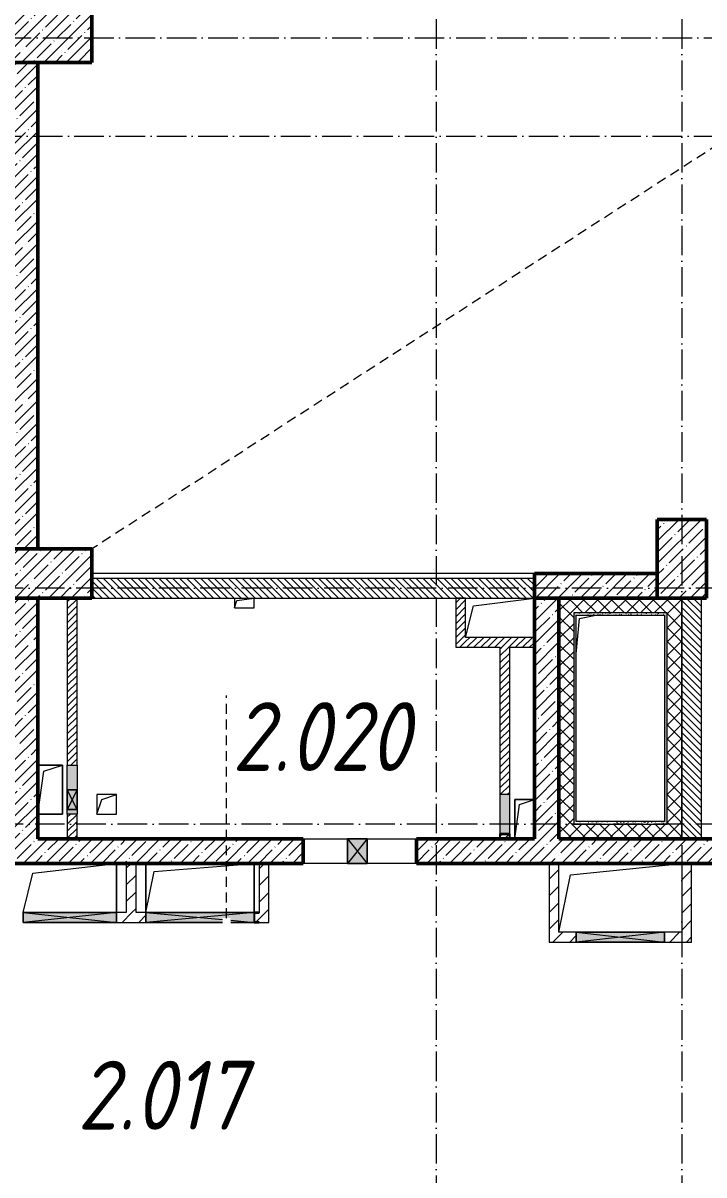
# Model space of a CAD drawing. Header units: millimetres. Extents: x -12989 to 629078, y -109036 to 555275.
# Drawn here: x 93560 to 100485, y 127725 to 139445 of the extents above; entities that cross this region are included whole.
import ezdxf

# ---------------------------------------------------------------- set-up
doc = ezdxf.new("R2010")
doc.units = ezdxf.units.MM
doc.linetypes.add('200_ШТРИХ_ш1п0_6_', pattern=[160, 100, -60])
doc.linetypes.add('50_200_ШТРИХ_1Т_ш5_п1_п1_', pattern=[700, 500, -100, 0, -100])
for name, color, linetype, lineweight in [('A-DETL-____-OTLN-3', 7, '200_ШТРИХ_ш1п0_6_', 9), ('A-DETL-GENF-OTLN', 7, 'Continuous', 9), ('A-FLOR-____-OTLN', 7, 'Continuous', 9), ('A-GENM-____-MCUT', 7, 'Continuous', 25), ('A-GENM-____-OTLN', 7, 'Continuous', 9), ('A-GENM-____-OTLN-1', 7, 'Continuous', 25), ('A-GLAZ-____-OTLN', 7, 'Continuous', 9), ('A-WALL-____-MCUT', 7, 'Continuous', 13), ('A-WALL-____-MCUT-1', 7, 'Continuous', 9), ('A-WALL-____-MCUT-2', 7, 'Continuous', 50), ('A-WALL-____-OTLN', 7, 'Continuous', 9), ('A-WALL-____-PATT-1', 7, 'Continuous', 9), ('A-WALL-FNSH-MCUT-1', 7, 'Continuous', 9), ('S-COLS-____-MCUT', 7, 'Continuous', 50), ('S-COLS-____-OTLN', 7, 'Continuous', 9), ('S-GRID-____-OTLN-1', 7, '50_200_ШТРИХ_1Т_ш5_п1_п1_', 9), ('Марки помещений', 7, 'Continuous', 9)]:
    doc.layers.add(name, color=color, linetype=linetype, lineweight=lineweight)
for name, color, linetype, lineweight, true_color in [('A-DETL-GENF-OTLN-3', 9, 'Continuous', 9, 0x808080), ('A-DETL-GENF-OTLN-4', 9, '200_ШТРИХ_ш1п0_6_', 9, 0x808080), ('A-GLAZ-____-OTLN-1', 7, 'Continuous', 9, 0xc0c0c0), ('A-WALL-____-PATT-2', 7, 'Continuous', 9, 0x787878)]:
    doc.layers.add(name, color=color, linetype=linetype, lineweight=lineweight, true_color=true_color)
doc.styles.add('ISOCPEUR_I_2', font='isocpeui.ttf', dxfattribs={"width": 0.85, "height": 2.3})
pattern_1 = [(45, (43259.71, 63713.66), (-35.35534, 35.35534), [])]
pattern_2 = [(45, (43259.71, 63713.66), (-114.04925, 114.04925), []), (45, (43373.76, 63713.66), (-114.04925, 114.04925), [201.612, -40.322, 3.353, -36.97])]
pattern_3 = [(135, (43259.71, 63713.66), (-35.35534, -35.35534), [])]
pattern_4 = [(0, (43259.711, 63713.659), (81.28, 20.32), [3.353, -57.607, 3.353, -57.607, -325.12]), (0, (43259.711, 63713.659), (81.28, 20.32), [-121.92, 3.353, -118.567, 3.353, -57.607, -142.24]), (0, (43259.711, 63713.659), (81.28, 20.32), [-304.8, 3.353, -37.287, 3.353, -98.247]), (120, (43290.191, 63723.819), (-58.237636, 60.230545), [3.353, -57.607, 3.353, -57.607, -325.12]), (120, (43290.191, 63723.819), (-58.237636, 60.230545), [-121.92, 3.353, -118.567, 3.353, -57.607, -142.24]), (120, (43290.191, 63723.819), (-58.237636, 60.230545), [-304.8, 3.353, -37.287, 3.353, -98.247]), (240, (43300.351, 63764.459), (-23.042364, -80.550545), [3.353, -57.607, 3.353, -57.607, -325.12]), (240, (43300.351, 63764.459), (-23.042364, -80.550545), [-121.92, 3.353, -118.567, 3.353, -57.607, -142.24]), (240, (43300.351, 63764.459), (-23.042364, -80.550545), [-304.8, 3.353, -37.287, 3.353, -98.247])]
pattern_5 = [(45, (43259.71, 63713.66), (-70.71068, 70.71068), []), (135, (43259.71, 63713.66), (-70.71068, -70.71068), [])]
pattern_6 = [(45, (43259.71, 63713.66), (-84.85281, 84.85281), [])]

# ---------------------------------------------------------------- blocks, each defined once
blk = doc.blocks.new('BSC_Колонна _Прямоугольная - 500х800-V75-АР1_План отверстий 2 этажа в осях 1-64_Ю-ЯЯ')
at = {"layer": 'S-COLS-____-OTLN'}
h = blk.add_hatch(dxfattribs=at)
h.set_pattern_fill('FP_87', color=256, style=0, pattern_type=2)
h.set_pattern_definition([(315, (-75581.04, 50600), (114.04925, 114.04925), []), (315, (-75581.04, 50485.95), (114.04925, 114.04925), [201.613, -40.323, 3.353, -36.97])])
h.paths.add_polyline_path([(-250, -400), (250, -400), (250, 400), (-250, 400)], flags=0)
at = {"layer": 'S-COLS-____-MCUT'}
for p, q in [((250, 400), (-250, 400)), ((-250, 400), (-250, -400)), ((250, -400), (250, 400)), ((-250, -400), (250, -400))]:
    blk.add_line(p, q, dxfattribs=at)
blk = doc.blocks.new('BSC_Колонна _Прямоугольная - 500х800-V76-АР1_План отверстий 2 этажа в осях 1-64_Ю-ЯЯ')
at = {"layer": 'S-COLS-____-OTLN'}
h = blk.add_hatch(dxfattribs=at)
h.set_pattern_fill('FP_88', color=256, style=0, pattern_type=2)
h.set_pattern_definition([(315, (-70131.04, 50600), (114.04925, 114.04925), []), (315, (-70131.04, 50485.95), (114.04925, 114.04925), [201.613, -40.323, 3.353, -36.97])])
h.paths.add_polyline_path([(-250, -400), (250, -400), (250, 400), (-250, 400)], flags=0)
at = {"layer": 'S-COLS-____-MCUT'}
for p, q in [((250, 400), (-250, 400)), ((-250, 400), (-250, -400)), ((250, -400), (250, 400)), ((-250, -400), (250, -400))]:
    blk.add_line(p, q, dxfattribs=at)
blk = doc.blocks.new('BSC_Колонна _Прямоугольная - 500х800-V86-АР1_План отверстий 2 этажа в осях 1-64_Ю-ЯЯ')
at = {"layer": 'S-COLS-____-OTLN'}
h = blk.add_hatch(dxfattribs=at)
h.set_pattern_fill('FP_99', color=256, style=0, pattern_type=2)
h.set_pattern_definition([(225, (57000, 70281.04), (114.04925, -114.04925), []), (225, (56885.95, 70281.04), (114.04925, -114.04925), [201.613, -40.323, 3.353, -36.97])])
h.paths.add_polyline_path([(-250, 400), (-250, -400), (250, -400), (250, 400)], flags=0)
at = {"layer": 'S-COLS-____-MCUT'}
for p, q in [((250, 400), (-250, 400)), ((-250, 400), (-250, -400)), ((250, -400), (250, 400)), ((-250, -400), (250, -400))]:
    blk.add_line(p, q, dxfattribs=at)
blk = doc.blocks.new('AR_Отверстие Ниша - Лючок-32402213-АР1_План отверстий 2 этажа в осях 1-64_Ю-ЯЯ')
at = {"layer": 'A-GLAZ-____-OTLN'}
h = blk.add_hatch(color=256, dxfattribs=at)
h.paths.add_polyline_path([(250, 50), (200, 50), (200, -50), (250, -50)], flags=0)
h.paths.add_polyline_path([(0, 50), (-250, 50), (-250, -50), (0, -50)], flags=0)
for p, q in [((-250, 50), (0, 50)), ((-250, -50), (-250, 50)), ((200, 50), (250, 50)), ((250, 50), (250, -50)), ((0, -50), (-250, -50)), ((250, -50), (200, -50))]:
    blk.add_line(p, q, dxfattribs=at)
blk = doc.blocks.new('AR_Отверстие Ниша - Лючок-32404098-АР1_План отверстий 2 этажа в осях 1-64_Ю-ЯЯ')
at = {"layer": 'A-GLAZ-____-OTLN'}
blk.add_hatch(color=256, dxfattribs=at).paths.add_polyline_path([(200, -50), (200, 50), (-200, 50), (-200, -50)], flags=0)
for p, q in [((200, 50), (-200, 50)), ((-200, 50), (-200, -50)), ((-200, -50), (200, -50))]:
    blk.add_line(p, q, dxfattribs=at)
blk = doc.blocks.new('154_Фахверк_СКБ_Швеллер - Тип_100_3960_зеркало-29769493-АР1_План отверстий 2 этажа в осях 1-64_Ю-ЯЯ')
at = {"layer": 'A-GENM-____-MCUT'}
for p, q in [((175, 50), (125, 50)), ((125, 50), (125, -50)), ((128, 47), (175, 47)), ((128, -47), (128, 47)), ((175, 47), (175, 50)), ((125, -50), (175, -50)), ((175, -47), (128, -47)), ((175, -50), (175, -47))]:
    blk.add_line(p, q, dxfattribs=at)
blk = doc.blocks.new('AR_Отверстие прямоугольное _в стене_ - AR_Отверстие прямоугольное _в стене__ВК-32402182-АР1_План отверстий 2 этажа в осях 1-64_Ю-ЯЯ')
at = {"layer": 'A-GLAZ-____-OTLN'}
blk.add_hatch(color=256, dxfattribs=at).paths.add_polyline_path([(100, 50), (-100, 50), (-100, -50), (100, -50)], flags=0)
at = {"layer": 'A-DETL-GENF-OTLN'}
for p, q in [((-100, -50), (-100, 50)), ((-100, 50), (100, 50)), ((100, 50), (-100, -50)), ((-100, 50), (100, -50)), ((100, 50), (-100, 50)), ((-100, 50), (-100, -50)), ((100, 50), (100, -50)), ((100, -50), (100, 50)), ((100, -50), (-100, -50)), ((-100, -50), (100, -50))]:
    blk.add_line(p, q, dxfattribs=at)
blk = doc.blocks.new('AR_Отверстие прямоугольное _в плите_ - AR_Отверстие прямоугольное _в плите_-V157-АР1_План отверстий 2 этажа в осях 1-64_Ю-ЯЯ')
at = {"layer": 'A-GENM-____-OTLN'}
for p, q in [((125, 250), (-125, 250)), ((-63, 188), (125, 250)), ((125, -250), (125, 250)), ((-125, -250), (-63, 188)), ((-125, -250), (125, -250))]:
    blk.add_line(p, q, dxfattribs=at)
blk = doc.blocks.new('AR_Отверстие прямоугольное _в плите_ - AR_Отверстие прямоугольное _в плите_-30459207-АР1_План отверстий 2 этажа в осях 1-64_Ю-ЯЯ')
at = {"layer": 'A-GENM-____-OTLN'}
for p, q in [((100, 100), (-100, 100)), ((-100, 100), (-100, -100)), ((-100, -100), (-50, 50)), ((-50, 50), (100, 100)), ((100, -100), (100, 100)), ((-100, -100), (100, -100))]:
    blk.add_line(p, q, dxfattribs=at)
blk = doc.blocks.new('AR_Отверстие прямоугольное _в плите_ - AR_Отверстие прямоугольное _в плите_-V161-АР1_План отверстий 2 этажа в осях 1-64_Ю-ЯЯ')
at = {"layer": 'A-GENM-____-OTLN'}
for p, q in [((100, 200), (-100, 200)), ((-100, 200), (-100, -200)), ((-100, -200), (-50, 150)), ((-50, 150), (100, 200))]:
    blk.add_line(p, q, dxfattribs=at)
blk = doc.blocks.new('AR_Отверстие прямоугольное _в плите_ - AR_Отверстие прямоугольное _в плите_-V176-АР1_План отверстий 2 этажа в осях 1-64_Ю-ЯЯ')
at = {"layer": 'A-GENM-____-OTLN'}
for p, q in [((-100, 50), (-100, -50)), ((-100, -50), (-75, 25)), ((-75, 25), (100, 50)), ((100, -50), (100, 50)), ((-100, -50), (100, -50))]:
    blk.add_line(p, q, dxfattribs=at)
blk = doc.blocks.new('AR_Отверстие прямоугольное _в плите_ - AR_Отверстие прямоугольное _в плите_-30552508-АР1_План отверстий 2 этажа в осях 1-64_Ю-ЯЯ')
at = {"layer": 'A-GENM-____-OTLN'}
for p, q in [((-550, 250), (-550, -250)), ((-467, 167), (550, 250)), ((550, -250), (550, 250)), ((-550, -250), (-467, 167))]:
    blk.add_line(p, q, dxfattribs=at)
blk = doc.blocks.new('AR_Отверстие прямоугольное _в плите_ - AR_Отверстие прямоугольное _в плите_-30552516-АР1_План отверстий 2 этажа в осях 1-64_Ю-ЯЯ')
at = {"layer": 'A-GENM-____-OTLN'}
for p, q in [((-450, 658), (-417, 1017)), ((-417, 1017), (-250, 1050))]:
    blk.add_line(p, q, dxfattribs=at)
blk = doc.blocks.new('AR_Отверстие прямоугольное _в плите_ - AR_Отверстие прямоугольное _в плите_-30552779-АР1_План отверстий 2 этажа в осях 1-64_Ю-ЯЯ')
at = {"layer": 'A-GENM-____-OTLN'}
for p, q in [((-508, 233), (625, 350)), ((-625, -350), (-508, 233))]:
    blk.add_line(p, q, dxfattribs=at)
blk = doc.blocks.new('AR_Отверстие прямоугольное _в плите_ - AR_Отверстие прямоугольное _в плите_-30552525-АР1_План отверстий 2 этажа в осях 1-64_Ю-ЯЯ')
at = {"layer": 'A-GENM-____-OTLN'}
for p, q in [((-350, -200), (-270, 120)), ((-270, 120), (350, 200))]:
    blk.add_line(p, q, dxfattribs=at)
blk = doc.blocks.new('AR_Отверстие прямоугольное _в стене__БезПР - AR_Отверстие прямоугольное _в стене__БезПР-30578456-АР1_План отверстий 2 этажа в осях 1-64_Ю-ЯЯ')
at = {"layer": 'A-GLAZ-____-OTLN-1'}
blk.add_hatch(color=256, dxfattribs=at).paths.add_polyline_path([(100, -125), (100, 125), (-100, 125), (-100, -125)], flags=0)
at = {"layer": 'A-DETL-GENF-OTLN'}
for p, q in [((-100, -125), (-100, 125)), ((-100, 125), (100, 125)), ((100, 125), (-100, -125)), ((-100, 125), (100, -125)), ((100, 125), (-100, 125)), ((-100, 125), (-100, -125)), ((100, 125), (100, -125)), ((100, -125), (100, 125)), ((100, -125), (-100, -125)), ((-100, -125), (100, -125))]:
    blk.add_line(p, q, dxfattribs=at)
at = {"layer": 'A-GLAZ-____-OTLN'}
blk.add_line((100, 125), (-100, 125), dxfattribs=at)
blk = doc.blocks.new('AR_Отверстие прямоугольное _в плите_ - AR_Отверстие прямоугольное _в плите_-30552717-АР1_План отверстий 2 этажа в осях 1-64_Ю-ЯЯ')
at = {"layer": 'A-GENM-____-OTLN'}
for p, q in [((-375, 150), (475, 250)), ((475, -250), (475, 250)), ((-475, -250), (-375, 150))]:
    blk.add_line(p, q, dxfattribs=at)
blk = doc.blocks.new('AR_Отверстие прямоугольное _в стене__БезПР - AR_Отверстие прямоугольное _в стене__БезПР-36428360-АР1_План отверстий 2 этажа в осях 1-64_Ю-ЯЯ')
at = {"layer": 'A-GLAZ-____-OTLN'}
blk.add_hatch(color=256, dxfattribs=at).paths.add_polyline_path([(450, -50), (450, 50), (-450, 50), (-450, -50), (170, -50)], flags=0)
at = {"layer": 'A-DETL-GENF-OTLN'}
for p, q in [((-450, -50), (-450, 50)), ((-450, 50), (450, 50)), ((450, 50), (-450, -50)), ((-450, 50), (450, -50)), ((450, 50), (-450, 50)), ((-450, 50), (-450, -50)), ((450, 50), (450, -50)), ((450, -50), (450, 50)), ((450, -50), (-450, -50)), ((-450, -50), (450, -50))]:
    blk.add_line(p, q, dxfattribs=at)
at = {"layer": 'A-GLAZ-____-OTLN'}
blk.add_line((450, 50), (-450, 50), dxfattribs=at)
blk = doc.blocks.new('AR_Отверстие прямоугольное _в стене__БезПР - AR_Отверстие прямоугольное _в стене__БезПР-36428547-АР1_План отверстий 2 этажа в осях 1-64_Ю-ЯЯ')
at = {"layer": 'A-GLAZ-____-OTLN'}
blk.add_hatch(color=256, dxfattribs=at).paths.add_polyline_path([(475, -50), (475, 50), (-475, 50), (-475, -50)], flags=0)
at = {"layer": 'A-DETL-GENF-OTLN'}
for p, q in [((-475, -50), (-475, 50)), ((-475, 50), (475, 50)), ((475, 50), (-475, -50)), ((-475, 50), (475, -50)), ((475, 50), (-475, 50)), ((-475, 50), (-475, -50)), ((475, 50), (475, -50)), ((475, -50), (475, 50)), ((475, -50), (-475, -50)), ((-475, -50), (475, -50))]:
    blk.add_line(p, q, dxfattribs=at)
at = {"layer": 'A-GLAZ-____-OTLN'}
blk.add_line((475, 50), (-475, 50), dxfattribs=at)
blk = doc.blocks.new('154_Фахверк_СКБ_Швеллер - Тип_100_3960_зеркало-V205-АР1_План отверстий 2 этажа в осях 1-64_Ю-ЯЯ')
at = {"layer": 'A-GENM-____-MCUT'}
for p, q in [((175, 50), (125, 50)), ((128, 47), (175, 47)), ((128, -47), (128, 47)), ((175, 47), (175, 50)), ((125, -50), (175, -50)), ((175, -47), (128, -47)), ((175, -50), (175, -47))]:
    blk.add_line(p, q, dxfattribs=at)
blk = doc.blocks.new('AR_Отверстие прямоугольное _в стене_ - AR_Отверстие прямоугольное _в стене__ОВ-36926784-АР1_План отверстий 2 этажа в осях 1-64_Ю-ЯЯ')
at = {"layer": 'A-GLAZ-____-OTLN'}
blk.add_hatch(color=256, dxfattribs=at).paths.add_polyline_path([(227, -50), (227, -7), (313, -7), (313, -50), (550, -50), (550, 50), (-550, 50), (-550, -50)], flags=0)
at = {"layer": 'A-DETL-GENF-OTLN'}
for p, q in [((-550, -50), (-550, 50)), ((-550, 50), (550, 50)), ((550, 50), (-550, -50)), ((-550, 50), (227, -21)), ((550, 50), (-550, 50)), ((-550, 50), (-550, -50)), ((550, 50), (550, -50)), ((550, -50), (550, 50)), ((227, -50), (-550, -50)), ((-550, -50), (227, -50)), ((313, -28), (550, -50)), ((550, -50), (313, -50)), ((313, -50), (550, -50))]:
    blk.add_line(p, q, dxfattribs=at)
blk = doc.blocks.new('DET_L_Имитация разреза_ISO2-5 - Вправо-29863948-АР1_План отверстий 2 этажа в осях 1-64_Ю-ЯЯ')
at = {"layer": 'A-DETL-GENF-OTLN-4'}
blk.add_line((143, 0), (2410, 0), dxfattribs=at)
blk = doc.blocks.new('2этаж')
at = {"layer": 'S-GRID-____-OTLN-1', "color": 251, "ltscale": 0.6, "true_color": 0x636466}
for p, q in [((38908.3, 549908.8), (38908.3, 511907.5)), ((41408.3, 549908.8), (41408.3, 511907.5)), ((33650.4, 534597), (88482.7, 534597)), ((18845.8, 533597), (88482.7, 533597)), ((88482.7, 528997), (33650.4, 528997)), ((88482.7, 526597), (-20260.4, 526597))]:
    blk.add_line(p, q, dxfattribs=at)

msp = doc.modelspace()

# ---------------------------------------------------------------- hatches: boundary and pattern name
at = {"layer": 'A-WALL-____-PATT-1'}
h = msp.add_hatch(dxfattribs=at)
h.set_pattern_fill('FP_13', color=256, style=0, pattern_type=2)
h.set_pattern_definition(pattern_2)
h.paths.add_polyline_path([(93709.7115, 134094.7006), (93709.7115, 139044.7006), (93459.7115, 139044.7006), (93459.7115, 134094.7006)], flags=0)
h = msp.add_hatch(dxfattribs=at)
h.set_pattern_fill('FP_13', color=256, style=0, pattern_type=2)
h.set_pattern_definition(pattern_2)
h.paths.add_polyline_path([(98759.7115, 133594.7006), (100009.7115, 133594.7006), (100009.7115, 133844.7006), (98759.7115, 133844.7006)], flags=0)
h = msp.add_hatch(dxfattribs=at)
h.set_pattern_fill('FP_6', color=256, style=0, pattern_type=2)
h.set_pattern_definition(pattern_3)
h.paths.add_polyline_path([(98759.7115, 133594.7006), (98759.7115, 133794.7006), (94259.7115, 133794.7006), (94259.7115, 133594.7006), (98037.0511, 133594.7006)], flags=0)
h = msp.add_hatch(dxfattribs=at)
h.set_pattern_fill('FP_13', color=256, style=0, pattern_type=2)
h.set_pattern_definition(pattern_2)
h.paths.add_polyline_path([(93709.7115, 130894.7006), (93709.7115, 133594.7006), (93459.7115, 133594.7006), (93459.7115, 130894.7006), (93618.2994, 130894.7006)], flags=0)
h = msp.add_hatch(dxfattribs=at)
h.set_pattern_fill('FP_5', color=256, style=0, pattern_type=2)
h.set_pattern_definition(pattern_1)
h.paths.add_polyline_path([(94109.7115, 131144.7006), (94109.7115, 131394.7006), (94009.7115, 131394.7006), (94009.7115, 131144.7006)], flags=0)
h.paths.add_polyline_path([(94009.7115, 131894.7006), (94109.7115, 131894.7006), (94109.7115, 133594.7006), (94009.7115, 133594.7006), (94009.7115, 132239.1369)], flags=0)
h = msp.add_hatch(dxfattribs=at)
h.set_pattern_fill('FP_5', color=256, style=0, pattern_type=2)
h.set_pattern_definition(pattern_1)
h.paths.add_polyline_path([(97959.7115, 133094.7006), (98059.7115, 133094.7006), (98059.7115, 133594.7006), (97959.7115, 133594.7006)], flags=0)
h = msp.add_hatch(dxfattribs=at)
h.set_pattern_fill('FP_13', color=256, style=0, pattern_type=2)
h.set_pattern_definition(pattern_2)
h.paths.add_polyline_path([(99009.7115, 131144.7006), (99009.7115, 133594.7006), (98759.7115, 133594.7006), (98759.7115, 131144.7006)], flags=0)
h = msp.add_hatch(dxfattribs=at)
h.set_pattern_fill('FP_1', color=256, style=0, pattern_type=2)
h.set_pattern_definition(pattern_5)
h.paths.add_polyline_path([(99009.7115, 131294.7006), (99159.7115, 131294.7006), (99159.7115, 133594.7006), (99009.7115, 133594.7006), (99009.7115, 131319.7006)], flags=0)
h = msp.add_hatch(dxfattribs=at)
h.set_pattern_fill('FP_1', color=256, style=0, pattern_type=2)
h.set_pattern_definition(pattern_5)
h.paths.add_polyline_path([(99804.5517, 133444.7006), (100109.7115, 133444.7006), (100109.7115, 133594.7006), (99159.7115, 133594.7006), (99159.7115, 133444.7006), (99184.7115, 133444.7006)], flags=0)
h = msp.add_hatch(dxfattribs=at)
h.set_pattern_fill('FP_1', color=256, style=0, pattern_type=2)
h.set_pattern_definition(pattern_5)
h.paths.add_polyline_path([(100109.7115, 131144.7006), (100259.7115, 131144.7006), (100259.7115, 133594.7006), (100109.7115, 133594.7006), (100109.7115, 131294.7006)], flags=0)
h = msp.add_hatch(dxfattribs=at)
h.set_pattern_fill('FP_6', color=256, style=0, pattern_type=2)
h.set_pattern_definition(pattern_3)
h.paths.add_polyline_path([(100459.7115, 131144.7006), (100459.7115, 133594.7006), (100259.7115, 133594.7006), (100259.7115, 131144.7006)], flags=0)
h = msp.add_hatch(dxfattribs=at)
h.set_pattern_fill('FP_5', color=256, style=0, pattern_type=2)
h.set_pattern_definition(pattern_1)
h.paths.add_polyline_path([(98509.7115, 133094.7006), (98759.7115, 133094.7006), (98759.7115, 133194.7006), (98059.7115, 133194.7006), (98059.7115, 133094.7006), (98409.7115, 133094.7006)], flags=0)
h = msp.add_hatch(dxfattribs=at)
h.set_pattern_fill('FP_5', color=256, style=0, pattern_type=2)
h.set_pattern_definition(pattern_1)
h.paths.add_polyline_path([(98506.7115, 131144.7006), (98506.7115, 131191.7006), (98412.7115, 131191.7006), (98412.7115, 131144.7006), (98459.7115, 131144.7006)], flags=0)
h.paths.add_polyline_path([(98509.7115, 131594.7006), (98509.7115, 133094.7006), (98409.7115, 133094.7006), (98409.7115, 131594.7006)], flags=0)
h = msp.add_hatch(dxfattribs=at)
h.set_pattern_fill('FP_1', color=256, style=0, pattern_type=2)
h.set_pattern_definition(pattern_5)
h.paths.add_polyline_path([(100084.7115, 131144.7006), (100109.7115, 131144.7006), (100109.7115, 131294.7006), (99009.7115, 131294.7006), (99009.7115, 131144.7006), (99804.5517, 131144.7006)], flags=0)
h = msp.add_hatch(dxfattribs=at)
h.set_pattern_fill('FP_13', color=256, style=0, pattern_type=2)
h.set_pattern_definition(pattern_2)
h.paths.add_polyline_path([(100459.7115, 130894.7006), (100459.7115, 131144.7006), (97559.7115, 131144.7006), (97559.7115, 130894.7006), (99804.5517, 130894.7006)], flags=0)
h.paths.add_polyline_path([(96269.5504, 130894.7006), (96409.7115, 130894.7006), (96409.7115, 131144.7006), (93709.7115, 131144.7006), (93709.7115, 130894.7006), (96059.7115, 130894.7006)], flags=0)
h = msp.add_hatch(dxfattribs=at)
h.set_pattern_fill('FP_13', color=256, style=0, pattern_type=2)
h.set_pattern_definition(pattern_2)
h.paths.add_polyline_path([(106509.7115, 130894.7006), (106509.7115, 131144.7006), (105209.7115, 131144.7006), (105209.7115, 130894.7006), (106259.7115, 130894.7006)], flags=0)
h.paths.add_polyline_path([(104209.7115, 130894.7006), (104209.7115, 131144.7006), (103209.7115, 131144.7006), (103209.7115, 130894.7006), (103339.5531, 130894.7006)], flags=0)
h.paths.add_polyline_path([(100809.7115, 130894.7006), (102059.7115, 130894.7006), (102059.7115, 131144.7006), (100459.7115, 131144.7006), (100459.7115, 130894.7006)], flags=0)
h = msp.add_hatch(dxfattribs=at)
h.set_pattern_fill('FP_4', color=256, style=0, pattern_type=2)
h.set_pattern_definition(pattern_6)
h.paths.add_polyline_path([(94709.7115, 130394.7006), (94709.7115, 130894.7006), (94609.7115, 130894.7006), (94609.7115, 130394.7006)], flags=0)
h = msp.add_hatch(dxfattribs=at)
h.set_pattern_fill('FP_4', color=256, style=0, pattern_type=2)
h.set_pattern_definition(pattern_6)
h.paths.add_polyline_path([(96059.7115, 130394.7006), (96059.7115, 130894.7006), (95959.7115, 130894.7006), (95959.7115, 130394.7006)], flags=0)
h = msp.add_hatch(dxfattribs=at)
h.set_pattern_fill('FP_4', color=256, style=0, pattern_type=2)
h.set_pattern_definition(pattern_6)
h.paths.add_polyline_path([(99009.7115, 130094.7006), (99009.7115, 130894.7006), (98909.7115, 130894.7006), (98909.7115, 130094.7006)], flags=0)
h = msp.add_hatch(dxfattribs=at)
h.set_pattern_fill('FP_4', color=256, style=0, pattern_type=2)
h.set_pattern_definition(pattern_6)
h.paths.add_polyline_path([(100359.7115, 130194.7006), (100359.7115, 130894.7006), (100259.7115, 130894.7006), (100259.7115, 130194.7006)], flags=0)
h = msp.add_hatch(dxfattribs=at)
h.set_pattern_fill('FP_4', color=256, style=0, pattern_type=2)
h.set_pattern_definition(pattern_6)
h.paths.add_polyline_path([(96059.7115, 130294.7006), (96059.7115, 130394.7006), (95959.7115, 130394.7006), (95959.7115, 130391.7006), (95912.7115, 130391.7006), (95912.7115, 130297.7006), (95959.7115, 130297.7006), (95959.7115, 130294.7006)], flags=0)
h.paths.add_polyline_path([(94809.7115, 130294.7006), (94809.7115, 130394.7006), (94509.7115, 130394.7006), (94509.7115, 130294.7006)], flags=0)
h = msp.add_hatch(dxfattribs=at)
h.set_pattern_fill('FP_4', color=256, style=0, pattern_type=2)
h.set_pattern_definition(pattern_6)
h.paths.add_polyline_path([(100359.7115, 130094.7006), (100359.7115, 130194.7006), (100084.7115, 130194.7006), (100084.7115, 130094.7006)], flags=0)
h.paths.add_polyline_path([(99009.7115, 130094.7006), (99184.7115, 130094.7006), (99184.7115, 130194.7006), (99009.7115, 130194.7006)], flags=0)
at = {"layer": 'A-WALL-____-PATT-2'}
h = msp.add_hatch(dxfattribs=at)
h.set_pattern_fill('FP_164', color=256, style=0, pattern_type=2)
h.set_pattern_definition(pattern_4)
h.paths.add_polyline_path([(99159.7115, 131319.7006), (99184.7115, 131319.7006), (99184.7115, 133444.7006), (99159.7115, 133444.7006), (99159.7115, 132239.1369)], flags=0)
h = msp.add_hatch(dxfattribs=at)
h.set_pattern_fill('FP_164', color=256, style=0, pattern_type=2)
h.set_pattern_definition(pattern_4)
h.paths.add_polyline_path([(99184.7115, 133419.7006), (100084.7115, 133419.7006), (100084.7115, 133444.7006), (99184.7115, 133444.7006)], flags=0)
h = msp.add_hatch(dxfattribs=at)
h.set_pattern_fill('FP_164', color=256, style=0, pattern_type=2)
h.set_pattern_definition(pattern_4)
h.paths.add_polyline_path([(100084.7115, 131294.7006), (100109.7115, 131294.7006), (100109.7115, 133444.7006), (100084.7115, 133444.7006), (100084.7115, 131319.7006)], flags=0)
h = msp.add_hatch(dxfattribs=at)
h.set_pattern_fill('FP_164', color=256, style=0, pattern_type=2)
h.set_pattern_definition(pattern_4)
h.paths.add_polyline_path([(100084.7115, 131294.7006), (100084.7115, 131319.7006), (99159.7115, 131319.7006), (99159.7115, 131294.7006), (99804.5517, 131294.7006)], flags=0)

# ---------------------------------------------------------------- linework, layer by layer
at = {"layer": 'A-DETL-____-OTLN-3'}
msp.add_line((117159.7115, 148894.7006), (94259.7115, 134094.7006), dxfattribs=at)
at = {"layer": 'A-FLOR-____-OTLN'}
for p, q in [((98759.7115, 133844.7006), (94259.7115, 133844.7006)), ((93709.7115, 131894.7006), (93959.7115, 131894.7006)), ((93959.7115, 131894.7006), (93959.7115, 131394.7006)), ((98559.7115, 131544.7006), (98759.7115, 131544.7006)), ((98559.7115, 131144.7006), (98559.7115, 131544.7006)), ((93959.7115, 131394.7006), (93709.7115, 131394.7006)), ((94509.7115, 130894.7006), (94509.7115, 130394.7006)), ((94809.7115, 130394.7006), (94809.7115, 130894.7006)), ((95909.7115, 130894.7006), (95909.7115, 130394.7006))]:
    msp.add_line(p, q, dxfattribs=at)
at = {"layer": 'A-WALL-____-MCUT'}
for p, q in [((98759.7115, 133794.7006), (94259.7115, 133794.7006)), ((94259.7115, 133594.7006), (98759.7115, 133594.7006)), ((100259.7115, 133594.7006), (100259.7115, 131144.7006)), ((100459.7115, 131144.7006), (100459.7115, 133594.7006))]:
    msp.add_line(p, q, dxfattribs=at)
at = {"layer": 'A-WALL-____-MCUT-1'}
for p, q in [((100259.7115, 131144.7006), (100259.7115, 133594.7006)), ((99159.7115, 133444.7006), (99159.7115, 131294.7006)), ((100109.7115, 133444.7006), (99159.7115, 133444.7006)), ((100109.7115, 131294.7006), (100109.7115, 133444.7006)), ((99159.7115, 131294.7006), (100109.7115, 131294.7006))]:
    msp.add_line(p, q, dxfattribs=at)
at = {"layer": 'A-WALL-____-MCUT-2'}
for p, q in [((93709.7115, 134094.7006), (93709.7115, 139044.7006)), ((100009.7115, 133844.7006), (98759.7115, 133844.7006)), ((98759.7115, 133844.7006), (98759.7115, 133594.7006)), ((93709.7115, 131144.7006), (93709.7115, 133594.7006)), ((98759.7115, 133594.7006), (98759.7115, 131144.7006)), ((98759.7115, 133594.7006), (100009.7115, 133594.7006)), ((99009.7115, 131144.7006), (99009.7115, 133594.7006)), ((96409.7115, 131144.7006), (93709.7115, 131144.7006)), ((96409.7115, 130894.7006), (96409.7115, 131144.7006)), ((98409.7115, 131144.7006), (97559.7115, 131144.7006)), ((97559.7115, 131144.7006), (97559.7115, 130894.7006)), ((98506.7115, 131144.7006), (98412.7115, 131144.7006)), ((98759.7115, 131144.7006), (98509.7115, 131144.7006)), ((100809.7115, 131144.7006), (99009.7115, 131144.7006)), ((93459.7115, 130894.7006), (96409.7115, 130894.7006)), ((97559.7115, 130894.7006), (102059.7115, 130894.7006))]:
    msp.add_line(p, q, dxfattribs=at)
at = {"layer": 'A-WALL-____-OTLN'}
for p, q in [((96409.7115, 131144.7006), (96861.1143, 131144.7006)), ((97061.1143, 131144.7006), (97559.7115, 131144.7006)), ((96861.1143, 130894.7006), (96409.7115, 130894.7006)), ((97559.7115, 130894.7006), (97061.1143, 130894.7006))]:
    msp.add_line(p, q, dxfattribs=at)
at = {"layer": 'A-WALL-FNSH-MCUT-1'}
for p, q in [((94009.7115, 133594.7006), (94009.7115, 131894.7006)), ((94109.7115, 131894.7006), (94109.7115, 133594.7006)), ((97959.7115, 133594.7006), (97959.7115, 133094.7006)), ((98059.7115, 133594.7006), (97959.7115, 133594.7006)), ((98059.7115, 133194.7006), (98059.7115, 133594.7006)), ((99184.7115, 131319.7006), (99184.7115, 133419.7006)), ((99184.7115, 133419.7006), (100084.7115, 133419.7006)), ((100084.7115, 133419.7006), (100084.7115, 131319.7006)), ((98759.7115, 133194.7006), (98059.7115, 133194.7006)), ((97959.7115, 133094.7006), (98409.7115, 133094.7006)), ((98409.7115, 133094.7006), (98409.7115, 131594.7006)), ((98509.7115, 131594.7006), (98509.7115, 133094.7006)), ((98509.7115, 133094.7006), (98759.7115, 133094.7006)), ((94009.7115, 131394.7006), (94009.7115, 131144.7006)), ((94109.7115, 131144.7006), (94109.7115, 131394.7006)), ((100084.7115, 131319.7006), (99184.7115, 131319.7006)), ((94609.7115, 130894.7006), (94609.7115, 130394.7006)), ((94709.7115, 130394.7006), (94709.7115, 130894.7006)), ((95959.7115, 130894.7006), (95959.7115, 130394.7006)), ((96059.7115, 130294.7006), (96059.7115, 130894.7006)), ((98909.7115, 130894.7006), (98909.7115, 130094.7006)), ((99009.7115, 130194.7006), (99009.7115, 130894.7006)), ((100259.7115, 130894.7006), (100259.7115, 130194.7006)), ((100359.7115, 130094.7006), (100359.7115, 130894.7006)), ((94609.7115, 130394.7006), (94509.7115, 130394.7006)), ((94809.7115, 130394.7006), (94709.7115, 130394.7006)), ((94509.7115, 130294.7006), (94809.7115, 130294.7006)), ((95959.7115, 130294.7006), (96059.7115, 130294.7006)), ((98909.7115, 130094.7006), (99184.7115, 130094.7006)), ((99184.7115, 130194.7006), (99009.7115, 130194.7006)), ((100259.7115, 130194.7006), (100084.7115, 130194.7006)), ((100084.7115, 130094.7006), (100359.7115, 130094.7006))]:
    msp.add_line(p, q, dxfattribs=at)

# ---------------------------------------------------------------- block references
msp.add_blockref('2этаж', (58851.3748, -395302.2823))
at = {"layer": 'A-DETL-GENF-OTLN-3', "rotation": 90.00000000000072}
msp.add_blockref('DET_L_Имитация разреза_ISO2-5 - Вправо-29863948-АР1_План отверстий 2 этажа в осях 1-64_Ю-ЯЯ', (95629.7115, 130194.7006), dxfattribs=at)
at = {"layer": 'A-GENM-____-OTLN'}
for name, p in [('AR_Отверстие прямоугольное _в плите_ - AR_Отверстие прямоугольное _в плите_-V176-АР1_План отверстий 2 этажа в осях 1-64_Ю-ЯЯ', (95809.7115, 133544.7006)), ('AR_Отверстие прямоугольное _в плите_ - AR_Отверстие прямоугольное _в плите_-30552525-АР1_План отверстий 2 этажа в осях 1-64_Ю-ЯЯ', (98409.7115, 133394.7006)), ('AR_Отверстие прямоугольное _в плите_ - AR_Отверстие прямоугольное _в плите_-30552516-АР1_План отверстий 2 этажа в осях 1-64_Ю-ЯЯ', (99634.7115, 132369.7006)), ('AR_Отверстие прямоугольное _в плите_ - AR_Отверстие прямоугольное _в плите_-V157-АР1_План отверстий 2 этажа в осях 1-64_Ю-ЯЯ', (93834.7115, 131644.7006)), ('AR_Отверстие прямоугольное _в плите_ - AR_Отверстие прямоугольное _в плите_-30459207-АР1_План отверстий 2 этажа в осях 1-64_Ю-ЯЯ', (94409.7115, 131494.7006)), ('AR_Отверстие прямоугольное _в плите_ - AR_Отверстие прямоугольное _в плите_-V161-АР1_План отверстий 2 этажа в осях 1-64_Ю-ЯЯ', (98659.7115, 131344.7006)), ('AR_Отверстие прямоугольное _в плите_ - AR_Отверстие прямоугольное _в плите_-30552717-АР1_План отверстий 2 этажа в осях 1-64_Ю-ЯЯ', (94034.7115, 130644.7006)), ('AR_Отверстие прямоугольное _в плите_ - AR_Отверстие прямоугольное _в плите_-30552508-АР1_План отверстий 2 этажа в осях 1-64_Ю-ЯЯ', (95359.7115, 130644.7006)), ('AR_Отверстие прямоугольное _в плите_ - AR_Отверстие прямоугольное _в плите_-30552779-АР1_План отверстий 2 этажа в осях 1-64_Ю-ЯЯ', (99634.7115, 130544.7006))]:
    msp.add_blockref(name, p, dxfattribs=at)
at = {"layer": 'A-GENM-____-OTLN-1', "rotation": 270}
msp.add_blockref('154_Фахверк_СКБ_Швеллер - Тип_100_3960_зеркало-29769493-АР1_План отверстий 2 этажа в осях 1-64_Ю-ЯЯ', (98459.7115, 131319.7006), dxfattribs=at)
at = {"layer": 'A-GENM-____-OTLN-1'}
msp.add_blockref('154_Фахверк_СКБ_Швеллер - Тип_100_3960_зеркало-V205-АР1_План отверстий 2 этажа в осях 1-64_Ю-ЯЯ', (95784.7115, 130344.7006), dxfattribs=at)
at = {"layer": 'A-GLAZ-____-OTLN', "rotation": 270}
for name, p in [('AR_Отверстие Ниша - Лючок-32402213-АР1_План отверстий 2 этажа в осях 1-64_Ю-ЯЯ', (94059.7115, 131644.7006)), ('AR_Отверстие прямоугольное _в стене_ - AR_Отверстие прямоугольное _в стене__ВК-32402182-АР1_План отверстий 2 этажа в осях 1-64_Ю-ЯЯ', (94059.7115, 131544.7006)), ('AR_Отверстие Ниша - Лючок-32404098-АР1_План отверстий 2 этажа в осях 1-64_Ю-ЯЯ', (98459.7115, 131394.7006))]:
    msp.add_blockref(name, p, dxfattribs=at)
at = {"layer": 'A-GLAZ-____-OTLN'}
for name, p in [('AR_Отверстие прямоугольное _в стене__БезПР - AR_Отверстие прямоугольное _в стене__БезПР-30578456-АР1_План отверстий 2 этажа в осях 1-64_Ю-ЯЯ', (96961.1143, 131019.7006)), ('AR_Отверстие прямоугольное _в стене__БезПР - AR_Отверстие прямоугольное _в стене__БезПР-36428547-АР1_План отверстий 2 этажа в осях 1-64_Ю-ЯЯ', (94034.7115, 130344.7006)), ('AR_Отверстие прямоугольное _в стене_ - AR_Отверстие прямоугольное _в стене__ОВ-36926784-АР1_План отверстий 2 этажа в осях 1-64_Ю-ЯЯ', (95359.7115, 130344.7006)), ('AR_Отверстие прямоугольное _в стене__БезПР - AR_Отверстие прямоугольное _в стене__БезПР-36428360-АР1_План отверстий 2 этажа в осях 1-64_Ю-ЯЯ', (99634.7115, 130144.7006))]:
    msp.add_blockref(name, p, dxfattribs=at)
at = {"layer": 'S-COLS-____-OTLN'}
for name, p, rotation in [('BSC_Колонна _Прямоугольная - 500х800-V75-АР1_План отверстий 2 этажа в осях 1-64_Ю-ЯЯ', (93859.7115, 139294.7006), 89.9999999999999), ('BSC_Колонна _Прямоугольная - 500х800-V86-АР1_План отверстий 2 этажа в осях 1-64_Ю-ЯЯ', (100259.7115, 133994.7006), 180), ('BSC_Колонна _Прямоугольная - 500х800-V76-АР1_План отверстий 2 этажа в осях 1-64_Ю-ЯЯ', (93859.7115, 133844.7006), 89.9999999999999)]:
    msp.add_blockref(name, p, dxfattribs=dict(at, rotation=rotation))

# ---------------------------------------------------------------- texts
at = {"layer": 'Марки помещений', "char_height": 700, "attachment_point": 1, "style": 'ISOCPEUR_I_2'}
for s, insert, width in [('2.020', (95686.7824, 132535.3238), 785.65375), ('2.017', (94113.1559, 128886.3777), 737.5525)]:
    msp.add_mtext(s, dxfattribs=dict(at, insert=insert, width=width))

doc.saveas('drawing.dxf')
